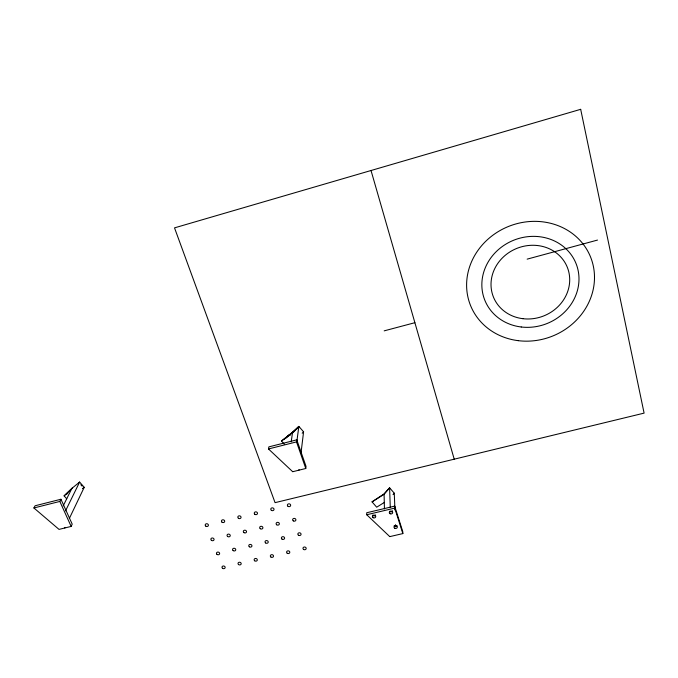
<?xml version="1.0" encoding="UTF-8"?>
<svg xmlns="http://www.w3.org/2000/svg" width="678" height="678" viewBox="0 0 678 678"><rect width="100%" height="100%" fill="white"/><g stroke="black" fill="none" stroke-linecap="round" stroke-linejoin="round"><path stroke-width="1.02" d="M389.774 536.62L366.73 514.755L366.739 512.754L394.664 506.127L402.74 531.544L402.842 533.586L389.952 536.586M292.879 471.676L305.778 468.49L306.015 466.354L296.778 439.844L268.852 446.878L268.48 448.955L292.693 471.71M298.922 470.176L299.006 469.507M300.939 453.599L303.583 431.835L298.845 426.386L292.523 432.327M305.778 468.49L296.506 441.895L296.778 439.844M296.828 441.709L298.845 426.386L292.532 432.479L281.523 440.997L284.218 444.09M291.209 441.827L292.532 432.479M71.148 526.425L72.207 524.162L60.944 499.254L35.095 505.763L33.9 507.966L59.028 529.399L71.148 526.425L59.834 501.44L60.944 499.254M64.8 527.984L65.071 527.416M69.317 518.526L84.225 487.312L79.623 482.066L71.902 488.355L64.105 495.855L66.724 498.839M65.512 510.898L79.623 482.066L79.029 482.634M63.181 505.898L71.902 488.355M393.045 494.626L394.265 493.177L389.604 487.821L383.892 494.016L372.044 501.864L376.68 507.195L384.451 502.364M372.044 501.864L384.087 494.287L389.604 487.821L390.274 507.61M302.185 433.2L303.583 431.835M295.608 430.064L292.862 432.717L288.167 435.564L284.048 439.53M281.523 440.997L296.981 428.742M65.834 494.338L72.326 488.101M66.41 494.474L67.792 493.143M82.784 488.669L84.225 487.312L82.682 488.584M64.105 495.855L65.113 495.033M285.65 438.293L290.464 434.573M527.153 259.14L597.504 240.071M384.189 330.856L414.894 322.694M33.9 507.966L59.834 501.44M268.48 448.955L296.506 441.895M288.167 435.564L290.201 435.073M366.73 514.755L394.74 508.11L394.664 506.127M80.835 484.694L82.038 486.075M394.74 508.11L402.842 533.586M371.027 170.509L454.226 459.184M394.265 493.177L394.96 509.983M395.562 524.679L395.655 526.781M384.087 494.287L384.443 508.932M397.02 525.73A1.661 1.424 0 0 1 394.155 525.764M392.57 510.814A1.678 1.441 0.2 0 1 389.503 511.263M375.637 514.958A1.67 1.432 1.4 0 1 372.544 515.144M580.682 109.319L174.517 227.867L275.065 502.652L644.1 413.122L580.682 109.319M522.916 318.694A39.824 36.349 -22.1 0 0 567.545 267.878A39.824 36.349 -22.1 0 0 500.618 259.818A39.824 36.349 -22.1 0 0 522.916 318.694M518.314 340.678A64.724 59.071 -22.2 0 0 591.03 258.216A64.724 59.071 -22.2 0 0 482.312 244.902A64.724 59.071 -22.2 0 0 518.314 340.678M521.238 326.991A49.163 44.867 -22.1 0 0 576.317 264.251A49.163 44.867 -22.1 0 0 493.703 254.318A49.163 44.867 -22.1 0 0 521.238 326.991M394.808 528.281A1.67 1.432 0.1 0 0 397.325 527.069A1.67 1.432 0.1 0 0 394.842 525.806A1.67 1.432 0.1 0 0 394.808 528.281M390.147 513.755A1.678 1.449 0.2 0 0 392.681 512.526A1.678 1.449 0.2 0 0 390.172 511.246A1.678 1.449 0.2 0 0 390.147 513.755M373.078 517.678A1.67 1.441 1.4 0 0 375.722 516.67A1.67 1.441 1.4 0 0 373.375 515.195A1.67 1.441 1.4 0 0 373.078 517.678M205.697 526.052A1.619 1.381 12.7 0 0 208.375 525.526A1.619 1.381 12.7 0 0 206.349 523.755A1.619 1.381 12.7 0 0 205.697 526.052M211.358 540.281A1.61 1.364 12.1 0 0 214.019 539.764A1.61 1.364 12.1 0 0 212.011 538.01A1.61 1.364 12.1 0 0 211.358 540.281M216.952 554.341A1.602 1.348 11.5 0 0 219.596 553.833A1.602 1.348 11.5 0 0 217.604 552.095A1.602 1.348 11.5 0 0 216.952 554.341M222.562 568.308A1.593 1.331 10.9 0 0 225.138 567.647A1.593 1.331 10.9 0 0 223.028 566.045A1.593 1.331 10.9 0 0 222.562 568.308M221.952 522.128A1.627 1.39 11.8 0 0 224.647 521.602A1.627 1.39 11.8 0 0 222.621 519.814A1.627 1.39 11.8 0 0 221.952 522.128M227.622 536.484A1.619 1.373 11.2 0 0 230.232 535.798A1.619 1.373 11.2 0 0 228.096 534.154A1.619 1.373 11.2 0 0 227.622 536.484M233.13 550.604A1.61 1.356 10.6 0 0 235.732 549.926A1.61 1.356 10.6 0 0 233.613 548.307A1.61 1.356 10.6 0 0 233.13 550.604M238.385 518.246A1.627 1.398 10.8 0 0 241.029 517.551A1.627 1.398 10.8 0 0 238.876 515.882A1.627 1.398 10.8 0 0 238.385 518.246M243.885 532.594A1.619 1.381 10.2 0 0 246.512 531.908A1.619 1.381 10.2 0 0 244.377 530.255A1.619 1.381 10.2 0 0 243.885 532.594M249.318 546.773A1.61 1.364 9.6 0 0 251.928 546.104A1.61 1.364 9.6 0 0 249.809 544.468A1.61 1.364 9.6 0 0 249.318 546.773M254.818 514.28A1.636 1.407 9.7 0 0 257.471 513.577A1.636 1.407 9.7 0 0 255.326 511.907A1.636 1.407 9.7 0 0 254.818 514.28M260.233 528.687A1.627 1.39 9.2 0 0 262.878 528.001A1.627 1.39 9.2 0 0 260.742 526.34A1.627 1.39 9.2 0 0 260.233 528.687M265.581 542.925A1.619 1.373 8.7 0 0 268.217 542.247A1.619 1.373 8.7 0 0 266.098 540.612A1.619 1.373 8.7 0 0 265.581 542.925M238.58 564.562A1.593 1.339 10.1 0 0 241.173 563.893A1.593 1.339 10.1 0 0 239.063 562.291A1.593 1.339 10.1 0 0 238.58 564.562M271.336 510.288A1.636 1.407 8.7 0 0 274.005 509.585A1.636 1.407 8.7 0 0 271.861 507.907A1.636 1.407 8.7 0 0 271.336 510.288M288.04 506.347A1.644 1.415 7.5 0 0 290.65 505.474A1.644 1.415 7.5 0 0 288.379 503.915A1.644 1.415 7.5 0 0 288.04 506.347M276.666 524.764A1.627 1.398 8.1 0 0 279.328 524.069A1.627 1.398 8.1 0 0 277.2 522.399A1.627 1.398 8.1 0 0 276.666 524.764M293.286 520.882A1.636 1.398 7 0 0 295.888 520.018A1.636 1.398 7 0 0 293.633 518.475A1.636 1.398 7 0 0 293.286 520.882M254.691 560.791A1.602 1.348 9.1 0 0 257.293 560.13A1.602 1.348 9.1 0 0 255.182 558.511A1.602 1.348 9.1 0 0 254.691 560.791M270.878 557.002A1.602 1.356 8.2 0 0 273.488 556.333A1.602 1.356 8.2 0 0 271.395 554.714A1.602 1.356 8.2 0 0 270.878 557.002M282.031 539.129A1.619 1.381 7.6 0 0 284.599 538.281A1.619 1.381 7.6 0 0 282.362 536.764A1.619 1.381 7.6 0 0 282.031 539.129M298.473 535.239A1.627 1.381 6.6 0 0 301.057 534.391A1.627 1.381 6.6 0 0 298.829 532.866A1.627 1.381 6.6 0 0 298.473 535.239M287.235 553.265A1.61 1.364 7.2 0 0 289.794 552.426A1.61 1.364 7.2 0 0 287.574 550.926A1.61 1.364 7.2 0 0 287.235 553.265M303.6 549.434A1.61 1.373 6.2 0 0 306.176 548.595A1.61 1.373 6.2 0 0 303.956 547.087A1.61 1.373 6.2 0 0 303.6 549.434"/></g></svg>
